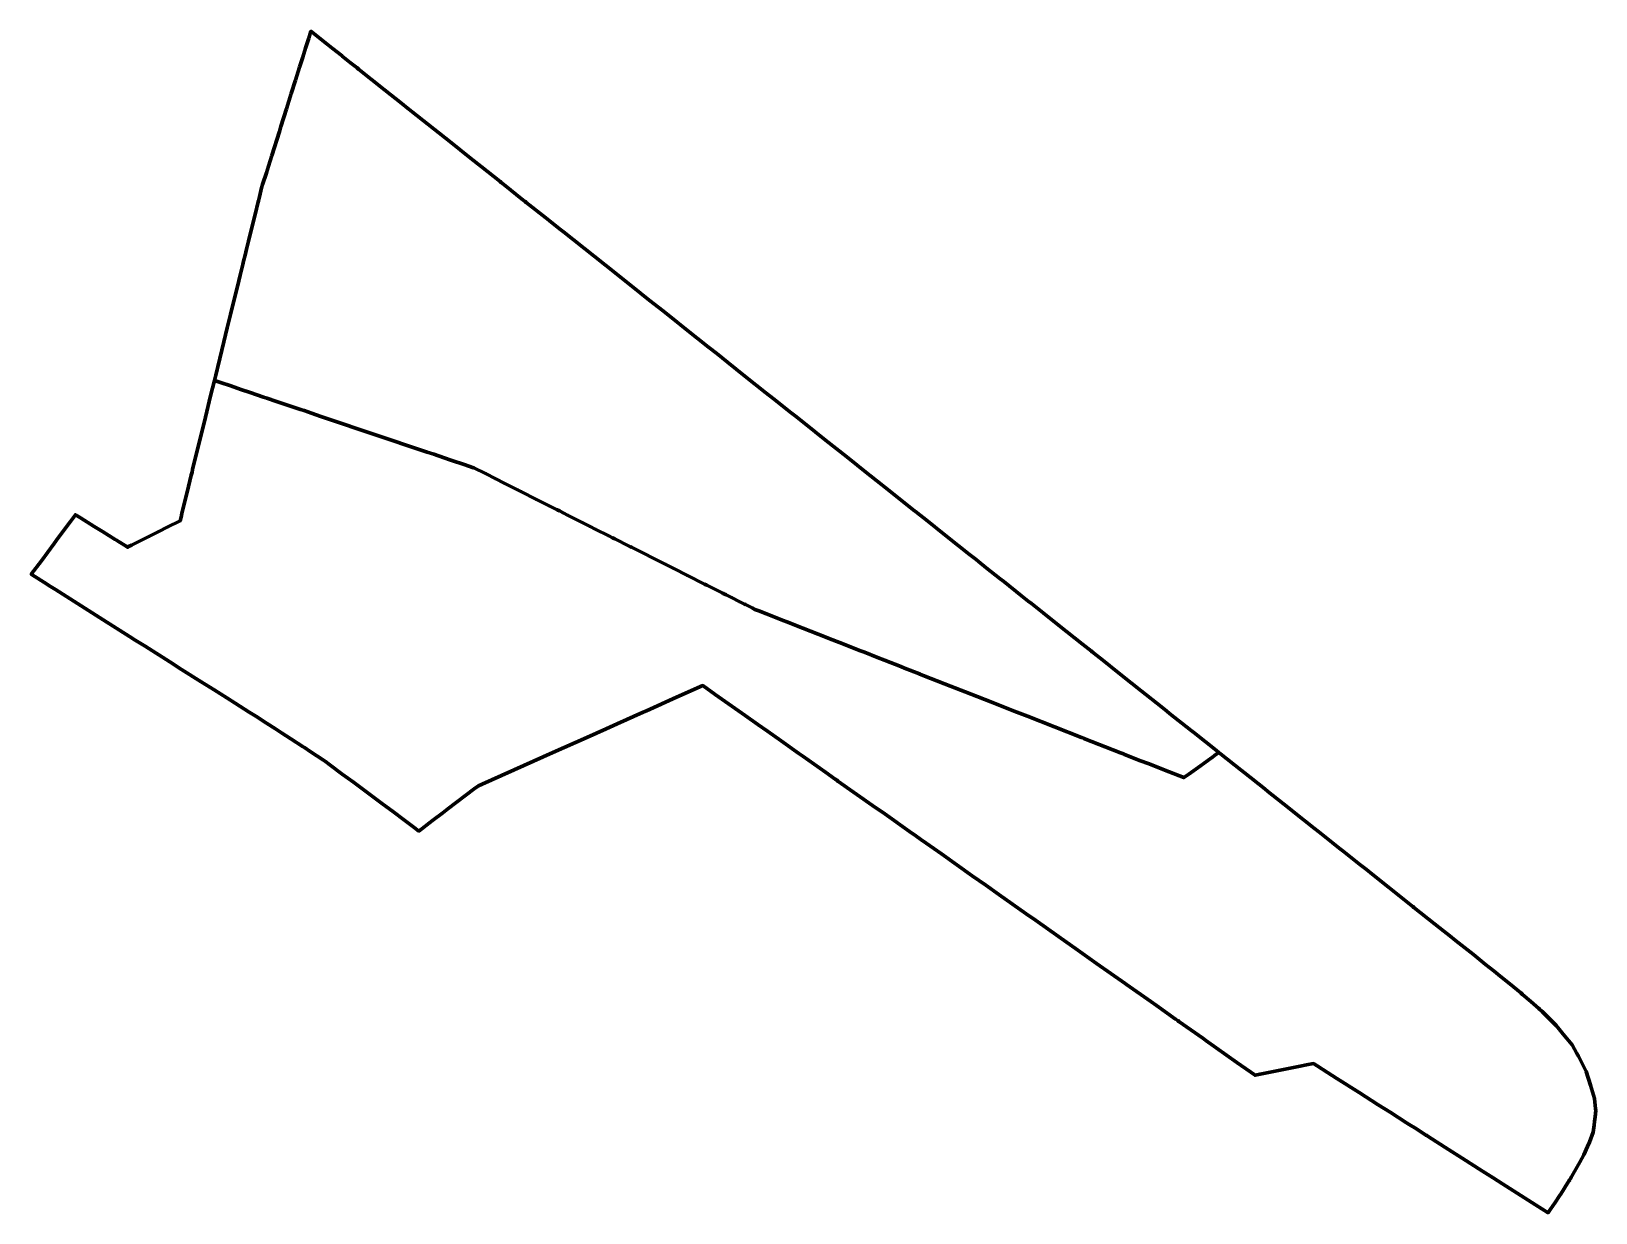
# Model space of a CAD drawing. Header units: metres. Extents: x 808172 to 808331, y 9156682 to 9156802.
import ezdxf

# ---------------------------------------------------------------- set-up
doc = ezdxf.new("R2010")
doc.units = ezdxf.units.M
doc.header["$MEASUREMENT"] = 0
doc.layers.add('2804-21204', color=1, linetype='Continuous')

msp = doc.modelspace()

# ---------------------------------------------------------------- linework, layer by layer
at = {"layer": '2804-21204', "color": 254, "lineweight": 70, "true_color": 0xcccccc}
msp.add_lwpolyline([(808190.76, 9156766.84), (808190.98, 9156766.77), (808191.37, 9156766.64), (808192.43, 9156766.28), (808193.45, 9156765.94), (808194.39, 9156765.62), (808195.74, 9156765.16), (808196.06, 9156765.06), (808197.07, 9156764.72), (808198.46, 9156764.25), (808199.49, 9156763.9), (808199.85, 9156763.78), (808200.61, 9156763.52), (808201.56, 9156763.2), (808203.48, 9156762.55), (808205.58, 9156761.85), (808208.72, 9156760.79), (808210.41, 9156760.22), (808212.35, 9156759.57), (808213, 9156759.35), (808214.63, 9156758.8), (808214.83, 9156758.73), (808216.08, 9156758.31), (808217.03, 9156757.99), (808217.06, 9156757.98), (808218.24, 9156757.39), (808219.3, 9156756.85), (808220.14, 9156756.43), (808221.5, 9156755.75), (808221.84, 9156755.58), (808223.41, 9156754.78), (808224.7, 9156754.13), (808225.45, 9156753.76), (808225.51, 9156753.73), (808225.75, 9156753.61), (808226.21, 9156753.37), (808226.57, 9156753.19), (808228.12, 9156752.41), (808228.87, 9156752.03), (808229.39, 9156751.77), (808230.77, 9156751.08), (808231.15, 9156750.89), (808231.36, 9156750.78), (808232.84, 9156750.04), (808232.96, 9156749.98), (808233.06, 9156749.92), (808236.49, 9156748.2), (808237.34, 9156747.77), (808238.73, 9156747.07), (808240.48, 9156746.19), (808240.71, 9156746.07), (808242.31, 9156745.27), (808242.37, 9156745.24), (808242.67, 9156745.09), (808243.19, 9156744.83), (808244.05, 9156744.39), (808244.52, 9156744.16), (808244.61, 9156744.11), (808245.29, 9156743.77), (808245.56, 9156743.63), (808246.06, 9156743.44), (808246.49, 9156743.27), (808246.75, 9156743.17), (808248.45, 9156742.5), (808248.8, 9156742.36), (808250.43, 9156741.72), (808251.99, 9156741.11), (808253.44, 9156740.54), (808254.6, 9156740.09), (808255.33, 9156739.8), (808256.27, 9156739.43), (808256.68, 9156739.27), (808258.02, 9156738.74), (808258.73, 9156738.47), (808260.37, 9156737.82), (808260.75, 9156737.67), (808262.26, 9156737.08), (808262.29, 9156737.07), (808262.65, 9156736.93), (808264.79, 9156736.09), (808267.52, 9156735.02), (808269.49, 9156734.25), (808271.88, 9156733.31), (808273.22, 9156732.78), (808278.7, 9156730.63), (808278.92, 9156730.55), (808278.95, 9156730.53), (808282.66, 9156729.08), (808282.95, 9156728.96), (808283.06, 9156728.92), (808284.7, 9156728.28), (808285.45, 9156727.98), (808286.4, 9156727.61), (808287.14, 9156727.32), (808289.07, 9156726.56), (808289.59, 9156726.93), (808290.76, 9156727.77), (808291.88, 9156728.58), (808291.94, 9156728.62), (808292.19, 9156728.81), (808292.62, 9156729.12), (808292.38, 9156729.31), (808290.08, 9156731.13), (808289.81, 9156731.35), (808287.64, 9156733.08), (808287.34, 9156733.31), (808286.82, 9156733.73), (808284.75, 9156735.37), (808283.77, 9156736.15), (808282.29, 9156737.32), (808281.02, 9156738.33), (808279.77, 9156739.33), (808279.7, 9156739.38), (808278.81, 9156740.09), (808277.17, 9156741.39), (808276.36, 9156742.03), (808274.8, 9156743.27), (808273.62, 9156744.21), (808273.29, 9156744.47), (808272.62, 9156745), (808270.81, 9156746.44), (808270.44, 9156746.73), (808269.04, 9156747.85), (808268.25, 9156748.47), (808268.01, 9156748.67), (808267.35, 9156749.19), (808265.05, 9156751.02), (808262.77, 9156752.83), (808262.21, 9156753.27), (808262, 9156753.44), (808261.64, 9156753.72), (808260.59, 9156754.56), (808258.74, 9156756.03), (808258.42, 9156756.28), (808256.84, 9156757.53), (808255.06, 9156758.95), (808254.12, 9156759.7), (808253.52, 9156760.17), (808252.58, 9156760.92), (808251.69, 9156761.63), (808249.78, 9156763.14), (808249.26, 9156763.56), (808247.43, 9156765.01), (808246.7, 9156765.59), (808244.56, 9156767.29), (808242.8, 9156768.69), (808241.71, 9156769.56), (808240.88, 9156770.21), (808238.58, 9156772.04), (808238.04, 9156772.47), (808237.7, 9156772.74), (808236.29, 9156773.86), (808234.86, 9156775), (808233.98, 9156775.7), (808231.4, 9156777.75), (808226.15, 9156781.92), (808225.75, 9156782.23), (808224.72, 9156783.05), (808224.36, 9156783.34), (808222.39, 9156784.9), (808222.29, 9156784.98), (808222.19, 9156785.06), (808222.09, 9156785.14), (808220.1, 9156786.72), (808219.85, 9156786.92), (808219.73, 9156787.01), (808217.8, 9156788.55), (808216.74, 9156789.39), (808214.62, 9156791.07), (808210.81, 9156794.1), (808210.47, 9156794.37), (808210.34, 9156794.47), (808209.76, 9156794.93), (808208.01, 9156796.32), (808205.37, 9156798.42), (808205.23, 9156798.53), (808204.57, 9156799.05), (808203.73, 9156799.72), (808203.72, 9156799.73), (808203.7, 9156799.75), (808202.7, 9156800.54), (808202.21, 9156800.93), (808200.55, 9156802.25), (808200.32, 9156801.54), (808200.01, 9156800.55), (808199.73, 9156799.64), (808199.4, 9156798.6), (808198.98, 9156797.29), (808198.56, 9156795.95), (808198.07, 9156794.4), (808197.51, 9156792.61), (808197.35, 9156792.09), (808196.58, 9156789.66), (808196.24, 9156788.59), (808196.03, 9156787.9), (808195.65, 9156786.71), (808195.54, 9156786.36), (808195.4, 9156785.78), (808195.33, 9156785.47), (808195.23, 9156785.07), (808195.2, 9156784.97), (808194.88, 9156783.67), (808194.5, 9156782.1), (808194.22, 9156780.96), (808194.02, 9156780.17), (808193.87, 9156779.55), (808193.72, 9156778.94), (808193.63, 9156778.59), (808193.37, 9156777.51), (808193.09, 9156776.38), (808192.93, 9156775.74), (808192.39, 9156773.52), (808192.13, 9156772.45), (808192.06, 9156772.18), (808191.71, 9156770.75), (808191.1, 9156768.24), (808191.03, 9156767.96), (808190.89, 9156767.38)], close=True, dxfattribs=at)
at = {"layer": '2804-21204', "color": 5, "lineweight": 70, "true_color": 0x0000ff}
msp.add_lwpolyline([(808173.21, 9156748.56), (808172.19, 9156747.19), (808173.82, 9156746.15), (808173.98, 9156746.05), (808174.64, 9156745.64), (808178.72, 9156743.05), (808179.48, 9156742.57), (808182.14, 9156740.89), (808182.73, 9156740.52), (808183.72, 9156739.89), (808186.25, 9156738.29), (808187.43, 9156737.54), (808189.43, 9156736.28), (808190.73, 9156735.45), (808192.01, 9156734.65), (808192.87, 9156734.1), (808194.29, 9156733.2), (808194.95, 9156732.78), (808196.04, 9156732.1), (808196.96, 9156731.51), (808197.57, 9156731.12), (808198.5, 9156730.51), (808199.77, 9156729.69), (808199.88, 9156729.61), (808200.48, 9156729.22), (808201.81, 9156728.35), (808202.02, 9156728.21), (808202.48, 9156727.86), (808203.73, 9156726.93), (808204.85, 9156726.1), (808205.69, 9156725.48), (808206.88, 9156724.59), (808207.7, 9156723.98), (808208.94, 9156723.06), (808209.95, 9156722.31), (808211.03, 9156721.5), (808211.5, 9156721.15), (808212.89, 9156722.21), (808213.94, 9156723), (808214.44, 9156723.39), (808217.11, 9156725.41), (808217.54, 9156725.73), (808217.92, 9156725.9), (808223.12, 9156728.23), (808225.08, 9156729.1), (808228.52, 9156730.64), (808230.49, 9156731.52), (808231.61, 9156732.02), (808234.26, 9156733.21), (808234.58, 9156733.35), (808237.63, 9156734.71), (808240.28, 9156735.9), (808241.56, 9156735), (808244.6, 9156732.85), (808245.88, 9156731.95), (808246.84, 9156731.27), (808248.23, 9156730.29), (808250.04, 9156729.02), (808250.43, 9156728.74), (808252.74, 9156727.11), (808253.72, 9156726.42), (808253.75, 9156726.4), (808253.79, 9156726.37), (808253.9, 9156726.29), (808254, 9156726.22), (808257.51, 9156723.75), (808258.74, 9156722.88), (808261.25, 9156721.11), (808261.9, 9156720.65), (808262.4, 9156720.29), (808262.93, 9156719.92), (808264.49, 9156718.82), (808267.62, 9156716.62), (808268.99, 9156715.65), (808270.31, 9156714.72), (808273.08, 9156712.76), (808274.02, 9156712.1), (808276.35, 9156710.46), (808278.33, 9156709.06), (808280.22, 9156707.73), (808283.12, 9156705.68), (808283.27, 9156705.57), (808285.72, 9156703.85), (808286.3, 9156703.44), (808288.23, 9156702.08), (808288.46, 9156701.92), (808288.57, 9156701.84), (808290.99, 9156700.13), (808291.14, 9156700.03), (808291.32, 9156699.9), (808294.47, 9156697.67), (808296.3, 9156696.38), (808296.81, 9156696.49), (808300.87, 9156697.3), (808301.53, 9156697.43), (808302.22, 9156697.57), (808302.61, 9156697.32), (808303.64, 9156696.67), (808304.6, 9156696.05), (808306.86, 9156694.62), (808308.8, 9156693.39), (808310, 9156692.62), (808311.66, 9156691.57), (808311.94, 9156691.39), (808312.66, 9156690.93), (808313.63, 9156690.31), (808313.71, 9156690.27), (808313.85, 9156690.18), (808315.92, 9156688.86), (808317.3, 9156687.98), (808319.38, 9156686.66), (808320.46, 9156685.97), (808321.39, 9156685.38), (808324.74, 9156683.25), (808326.02, 9156682.44), (808326.13, 9156682.59), (808326.28, 9156682.79), (808326.74, 9156683.46), (808327.18, 9156684.14), (808327.34, 9156684.4), (808327.99, 9156685.43), (808328.15, 9156685.69), (808328.21, 9156685.79), (808328.28, 9156685.91), (808328.38, 9156686.08), (808328.42, 9156686.13), (808328.83, 9156686.86), (808329.23, 9156687.55), (808329.64, 9156688.31), (808330.03, 9156689.16), (808330.22, 9156689.59), (808330.6, 9156690.6), (808330.69, 9156691.31), (808330.74, 9156691.68), (808330.79, 9156692.17), (808330.85, 9156692.81), (808330.83, 9156692.96), (808330.72, 9156694.02), (808330.33, 9156695.37), (808329.89, 9156696.75), (808329.1, 9156698.33), (808328.95, 9156698.58), (808328.46, 9156699.45), (808327.56, 9156700.55), (808327.14, 9156701.05), (808326.83, 9156701.44), (808325.42, 9156702.83), (808325.16, 9156703.09), (808325.07, 9156703.16), (808324.26, 9156703.86), (808323.44, 9156704.58), (808323.25, 9156704.74), (808322.89, 9156705.03), (808322.52, 9156705.33), (808321.64, 9156706.05), (808321.33, 9156706.3), (808320.96, 9156706.59), (808320.56, 9156706.92), (808319.69, 9156707.62), (808318.44, 9156708.61), (808316.62, 9156710.05), (808316.05, 9156710.51), (808315.44, 9156710.99), (808314.49, 9156711.75), (808312.42, 9156713.39), (808312.36, 9156713.44), (808312.31, 9156713.48), (808312.19, 9156713.57), (808309.84, 9156715.44), (808308.17, 9156716.77), (808307.59, 9156717.23), (808306.93, 9156717.75), (808305.25, 9156719.09), (808304.84, 9156719.41), (808304.13, 9156719.98), (808302.77, 9156721.05), (808302.32, 9156721.41), (808300.19, 9156723.1), (808299.65, 9156723.53), (808297.61, 9156725.15), (808297.28, 9156725.41), (808295.19, 9156727.08), (808294.9, 9156727.31), (808292.81, 9156728.96), (808292.62, 9156729.12), (808292.19, 9156728.81), (808291.94, 9156728.62), (808291.88, 9156728.58), (808290.76, 9156727.77), (808289.59, 9156726.93), (808289.07, 9156726.56), (808287.14, 9156727.32), (808286.4, 9156727.61), (808285.45, 9156727.98), (808284.7, 9156728.28), (808283.06, 9156728.92), (808282.95, 9156728.96), (808282.66, 9156729.08), (808278.95, 9156730.53), (808278.92, 9156730.55), (808278.7, 9156730.63), (808273.22, 9156732.78), (808271.88, 9156733.31), (808269.49, 9156734.25), (808267.52, 9156735.02), (808264.79, 9156736.09), (808262.65, 9156736.93), (808262.29, 9156737.07), (808262.26, 9156737.08), (808260.75, 9156737.67), (808260.37, 9156737.82), (808258.73, 9156738.47), (808258.02, 9156738.74), (808256.68, 9156739.27), (808256.27, 9156739.43), (808255.33, 9156739.8), (808254.6, 9156740.09), (808253.44, 9156740.54), (808251.99, 9156741.11), (808250.43, 9156741.72), (808248.8, 9156742.36), (808248.45, 9156742.5), (808246.75, 9156743.17), (808246.49, 9156743.27), (808246.06, 9156743.44), (808245.56, 9156743.63), (808245.29, 9156743.77), (808244.61, 9156744.11), (808244.52, 9156744.16), (808244.05, 9156744.39), (808243.19, 9156744.83), (808242.67, 9156745.09), (808242.37, 9156745.24), (808242.31, 9156745.27), (808240.71, 9156746.07), (808240.48, 9156746.19), (808238.73, 9156747.07), (808237.34, 9156747.77), (808236.49, 9156748.2), (808233.06, 9156749.92), (808232.96, 9156749.98), (808232.84, 9156750.04), (808231.36, 9156750.78), (808231.15, 9156750.89), (808230.77, 9156751.08), (808229.39, 9156751.77), (808228.87, 9156752.03), (808228.12, 9156752.41), (808226.57, 9156753.19), (808226.21, 9156753.37), (808225.75, 9156753.61), (808225.51, 9156753.73), (808225.45, 9156753.76), (808224.7, 9156754.13), (808223.41, 9156754.78), (808221.84, 9156755.58), (808221.5, 9156755.75), (808220.14, 9156756.43), (808219.3, 9156756.85), (808218.24, 9156757.39), (808217.06, 9156757.98), (808217.03, 9156757.99), (808216.08, 9156758.31), (808214.83, 9156758.73), (808214.63, 9156758.8), (808213, 9156759.35), (808212.35, 9156759.57), (808210.41, 9156760.22), (808208.72, 9156760.79), (808205.58, 9156761.85), (808203.48, 9156762.55), (808201.56, 9156763.2), (808200.61, 9156763.52), (808199.85, 9156763.78), (808199.49, 9156763.9), (808198.46, 9156764.25), (808197.07, 9156764.72), (808196.06, 9156765.06), (808195.74, 9156765.16), (808194.39, 9156765.62), (808193.45, 9156765.94), (808192.43, 9156766.28), (808191.37, 9156766.64), (808190.98, 9156766.77), (808190.76, 9156766.84), (808190.37, 9156765.27), (808189.85, 9156763.12), (808189.74, 9156762.67), (808189.65, 9156762.32), (808189.18, 9156760.37), (808189.09, 9156760.02), (808188.55, 9156757.8), (808188.49, 9156757.54), (808188.41, 9156757.24), (808188.13, 9156756.08), (808187.47, 9156753.35), (808187.38, 9156752.99), (808187.29, 9156752.61), (808185.97, 9156751.95), (808185.12, 9156751.53), (808184.11, 9156751.02), (808182.34, 9156750.13), (808181.99, 9156749.96), (808181.95, 9156749.93), (808181.8, 9156750.03), (808181.04, 9156750.5), (808180.92, 9156750.57), (808180.83, 9156750.63), (808180.69, 9156750.72), (808179.41, 9156751.51), (808178.57, 9156752.03), (808177.17, 9156752.9), (808176.66, 9156753.22), (808176.15, 9156752.54), (808174.82, 9156750.75), (808174.66, 9156750.53), (808174.5, 9156750.3)], close=True, dxfattribs=at)

doc.saveas('drawing.dxf')
